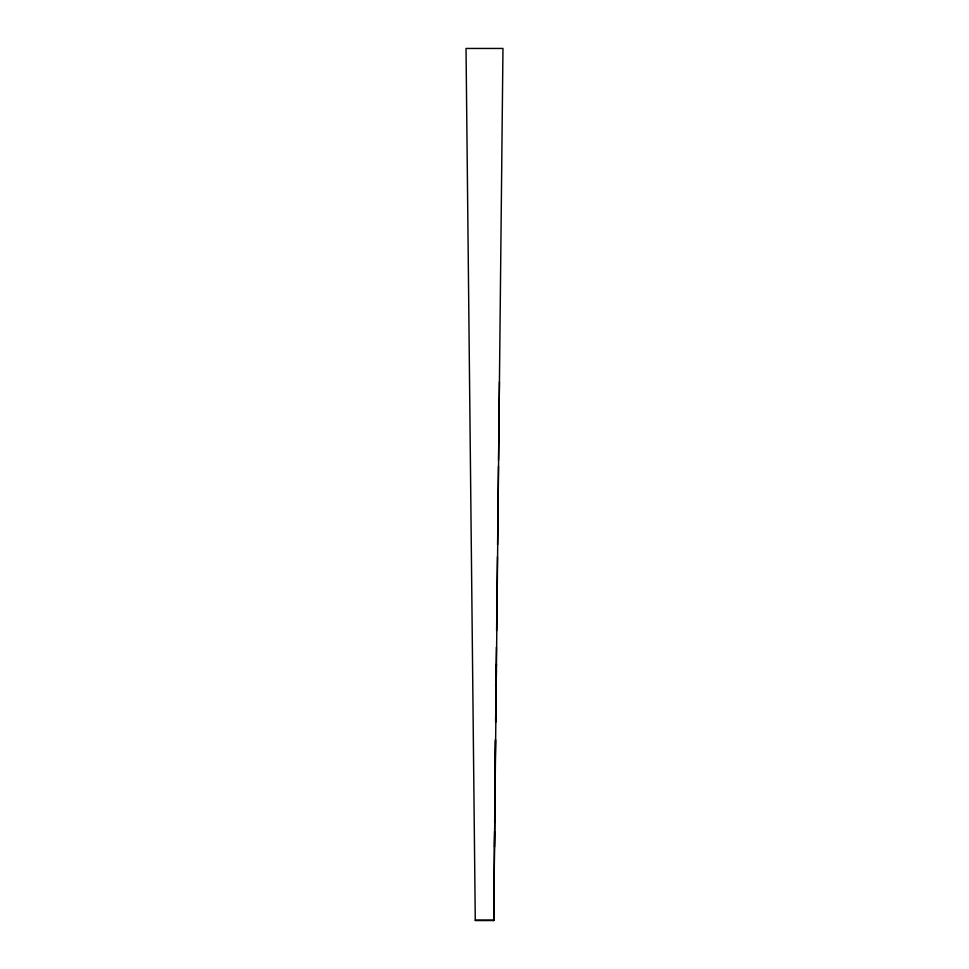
<?xml version="1.0" encoding="UTF-8"?>
<svg xmlns="http://www.w3.org/2000/svg" width="969" height="969" viewBox="0 0 969 969"><rect width="100%" height="100%" fill="white"/><g stroke="black" fill="none" stroke-linecap="round" stroke-linejoin="round"><path stroke-width="1.45" d="M494.517 846.918L495.474 740.425M495.643 722.426L496.419 647.219M493.73 920.55L502.972 48.45L466.028 48.45L475.27 920.55L493.73 920.55L494.59 831.426M494.674 822.354L495.462 739.274M495.643 721.142L496.382 670.051M496.612 630.637L497.448 556.763M497.594 544.711L498.478 466.319M498.55 460.287L499.435 381.895M495.631 686.113L496.455 664.056M475.258 920.138L493.742 920.138"/></g></svg>
